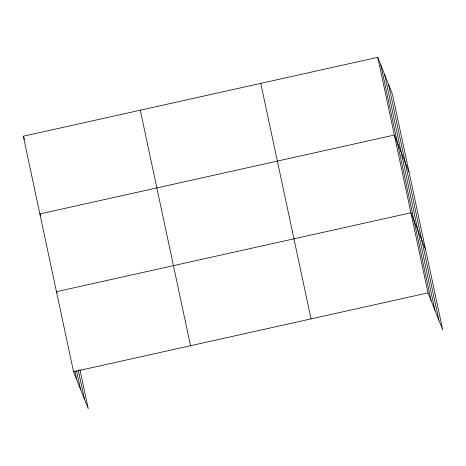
<?xml version="1.0" encoding="UTF-8"?>
<svg xmlns="http://www.w3.org/2000/svg" width="466" height="466" viewBox="0 0 466 466"><rect width="100%" height="100%" fill="white"/><g stroke="black" fill="none" stroke-linecap="round" stroke-linejoin="round"><path stroke-width="0.7" d="M79.931 369.684L88.249 408.665L73.558 371.757L23.3 136.229L377.751 57.335L392.442 94.243L442.7 329.771L428.015 292.864L377.751 57.335M73.558 371.757L428.015 292.864M409.026 171.971L394.341 135.058L39.884 213.952L40.658 215.886M425.609 249.694L410.925 212.787L56.473 291.675L56.986 292.968M23.3 136.229L24.582 139.451M388.609 84.62L438.867 320.148M384.666 74.706L434.924 310.234M380.833 65.077L431.091 300.605M260.785 83.373L311.043 318.901M140.272 110.192L190.53 345.72M78.218 369.981L84.416 399.036M76.541 370.697L80.472 389.122M74.828 370.994L76.64 379.499"/></g></svg>
